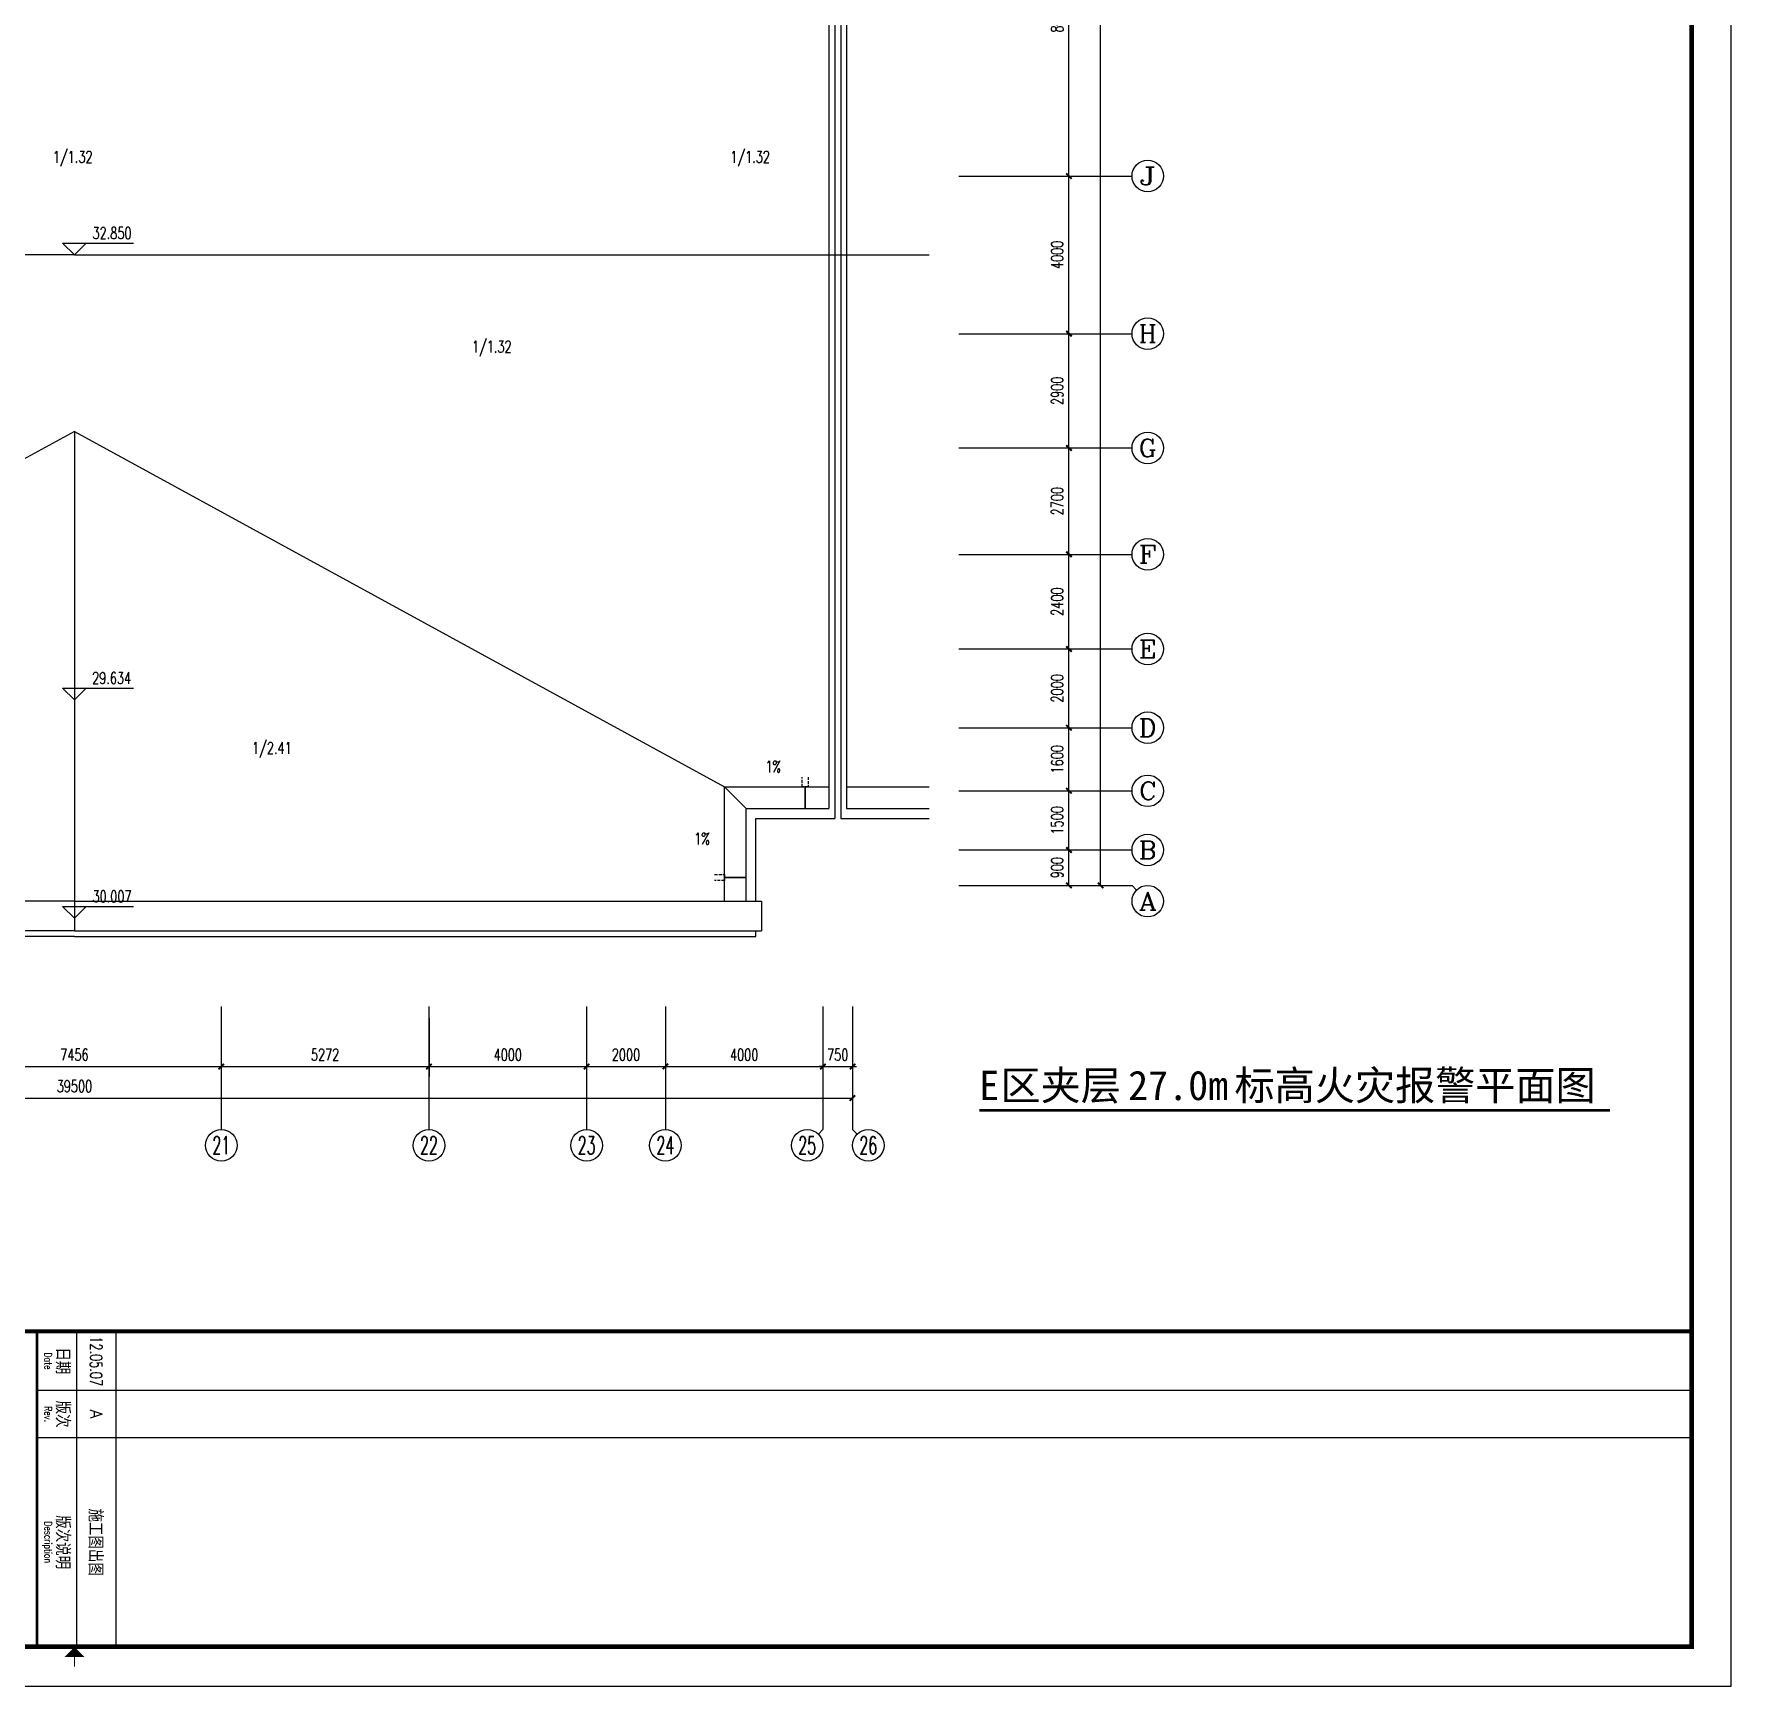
# Model space of a CAD drawing. Extents: x 190999 to 918899, y -200814 to 215286.
# Drawn here: x 875821 to 918899, y -200814 to -158890 of the extents above; entities that cross this region are included whole.
import ezdxf
from ezdxf.enums import TextEntityAlignment as Align

# ---------------------------------------------------------------- set-up
doc = ezdxf.new("R2010")
doc.units = 0
doc.header["$LTSCALE"] = 1000
doc.header["$MEASUREMENT"] = 0
doc.linetypes.add('DASH', pattern=[0.35, 0.25, -0.1])
doc.layers.get('Defpoints').update_dxf_attribs({"color": 1})
for name, color, linetype in [('AXIS', 3, 'Continuous'), ('AXIS_TEXT', 7, 'Continuous'), ('DIM_ELEV', 3, 'Continuous'), ('DIM_SYMB', 3, 'Continuous'), ('PUB_TEXT', 7, 'Continuous'), ('ROOF', 4, 'Continuous'), ('图框', 189, 'Continuous'), ('屋面排水', 4, 'Continuous'), ('雨水管口', 6, 'Continuous')]:
    doc.layers.add(name, color=color, linetype=linetype)
doc.styles.add('_TCH_AXIS', font='COMPLEX', dxfattribs={"bigfont": 'GBCBIG'})
doc.styles.add('_TCH_DIM', font='SIMPLEX', dxfattribs={"bigfont": 'GBCBIG'})
doc.styles.add('COMPLEX', font='COMPLEX')
doc.styles.add('DIM_FONT', font='SIMPLEX', dxfattribs={"width": 0.7, "bigfont": 'GBCBIG'})
doc.styles.add('HT', font='simhei.ttf')
doc.styles.add('TKZ1_tjhts.shx', font='tjromant.shx', dxfattribs={"bigfont": 'tjhts.shx'})
doc.styles.add('TKZ2_tjkts.shx', font='tjromant.shx', dxfattribs={"bigfont": 'tjkts.shx'})
doc.dimstyles.new('DIMN', dxfattribs={"dimtxt": 300, "dimasz": 100, "dimexe": 250, "dimexo": 300, "dimgap": 150, "dimtad": 1, "dimdec": 0, "dimzin": 0, "dimdsep": 46, "dimtxsty": 'DIM_FONT', "dimblk": 'ARCHTICK', "dimcen": 0.09, "dimclrt": 7, "dimazin": 2, "dimtfac": 1, "dimtdec": 0, "dimtix": 1, "dimtmove": 2, "dimatfit": 3, "dimfxl": 0, "dimtolj": 1, "dimtzin": 0, "dimarcsym": 0})

# ---------------------------------------------------------------- blocks, each defined once
blk = doc.blocks.new('TJAD_TK_A0')
at = {"layer": '图框'}
for p, q in [((2162, 399.3), (973, 399.3)), ((2162, -441.7), (2162, 399.3)), ((2087, 389.3), (2087, -30.7)), ((2099, 389.3), (2099, -30.7)), ((2072, -10.7), (2152, -10.7)), ((2072, -20.7), (2152, -20.7)), ((2072, -30.7), (2152, -30.7))]:
    blk.add_line(p, q, dxfattribs=at)
at = {"layer": '图框', "const_width": 1.2}
blk.add_lwpolyline([(2152, -431.7), (2152, 389.3), (998, 389.3), (998, -431.7)], close=True, dxfattribs=at)
at = {"layer": '图框'}
for points, const_width in [([(2072, 389.3), (2072, -431.7)], 1), ([(2154.61, -21.2), (2157.11, -21.2)], 0.3), ([(2072, -30.7), (2152, -30.7)], 0.6)]:
    blk.add_lwpolyline(points, dxfattribs=dict(at, const_width=const_width))
blk.add_solid([(2154.61, -23.7), (2154.61, -18.7), (2152.11, -21.2)], dxfattribs=at)
at = {"layer": '图框', "color": 3, "style": 'TKZ1_tjhts.shx', "width": 0.7}
blk.add_text('12.05.07', height=3, dxfattribs=at).set_placement((2079.58, -15.7), align=Align.MIDDLE_CENTER)
at = {"layer": '图框', "color": 3, "style": 'TKZ1_tjhts.shx'}
for s, height, p in [('A', 3, (2093, -15.7)), ('施工图出图', 3.6, (2125.5, -15.83))]:
    blk.add_text(s, height=height, dxfattribs=at).set_placement(p, align=Align.MIDDLE_CENTER)
at = {"layer": '图框', "style": 'TKZ2_tjkts.shx'}
for s, p in [('日期', (2079.5, -24.16)), ('版次', (2093, -24.16)), ('版次说明', (2125.5, -24.16))]:
    blk.add_text(s, height=3.6, dxfattribs=at).set_placement(p, align=Align.MIDDLE_CENTER)
at = {"layer": '图框', "style": 'TKZ2_tjkts.shx', "width": 0.8}
for s, p in [('Date', (2079.5, -27.86)), ('Rev.', (2093, -27.86)), ('Description', (2125.5, -27.86))]:
    blk.add_text(s, height=1.8, dxfattribs=at).set_placement(p, align=Align.MIDDLE_CENTER)
blk = doc.blocks.new('_ArchTick')
at = {"const_width": 0.5}
blk.add_lwpolyline([(-0.7, -0.7), (0.7, 0.7)], dxfattribs=at)
blk = doc.blocks.new('*D1791')
at = {"layer": 'AXIS', "color": 0, "lineweight": -2}
for p, q in [((901299, -179596), (902343, -179596)), ((902093, -180496), (902093, -179596)), ((901299, -180496), (902343, -180496))]:
    blk.add_line(p, q, dxfattribs=at)
at = {"layer": 'Defpoints', "color": 0}
for p in [(900999, -179596), (902093, -179596), (900999, -180496)]:
    blk.add_point(p, dxfattribs=at)
at = {"layer": 'AXIS', "color": 0, "lineweight": -2, "xscale": 100, "yscale": 100, "zscale": 100}
for p, rotation in [((902093, -179596), 90), ((902093, -180496), 270)]:
    blk.add_blockref('_ArchTick', p, dxfattribs=dict(at, rotation=rotation))
at = {"layer": 'AXIS', "color": 7, "insert": (901793, -180046), "char_height": 300, "attachment_point": 5, "rotation": 90, "style": 'DIM_FONT'}
blk.add_mtext('\\A1;900', dxfattribs=at)
blk = doc.blocks.new('*D1792')
at = {"layer": 'AXIS', "color": 0, "lineweight": -2}
for p, q in [((901299, -178096), (902343, -178096)), ((902093, -179596), (902093, -178096)), ((901299, -179596), (902343, -179596))]:
    blk.add_line(p, q, dxfattribs=at)
at = {"layer": 'Defpoints', "color": 0}
for p in [(900999, -178096), (902093, -178096), (900999, -179596)]:
    blk.add_point(p, dxfattribs=at)
at = {"layer": 'AXIS', "color": 0, "lineweight": -2, "xscale": 100, "yscale": 100, "zscale": 100}
for p, rotation in [((902093, -178096), 90), ((902093, -179596), 270)]:
    blk.add_blockref('_ArchTick', p, dxfattribs=dict(at, rotation=rotation))
at = {"layer": 'AXIS', "color": 7, "insert": (901793, -178846), "char_height": 300, "attachment_point": 5, "rotation": 90, "style": 'DIM_FONT'}
blk.add_mtext('\\A1;1500', dxfattribs=at)
blk = doc.blocks.new('*D1793')
at = {"layer": 'AXIS', "color": 0, "lineweight": -2}
for p, q in [((901299, -176496), (902343, -176496)), ((902093, -178096), (902093, -176496)), ((901299, -178096), (902343, -178096))]:
    blk.add_line(p, q, dxfattribs=at)
at = {"layer": 'Defpoints', "color": 0}
for p in [(900999, -176496), (902093, -176496), (900999, -178096)]:
    blk.add_point(p, dxfattribs=at)
at = {"layer": 'AXIS', "color": 0, "lineweight": -2, "xscale": 100, "yscale": 100, "zscale": 100}
for p, rotation in [((902093, -176496), 90), ((902093, -178096), 270)]:
    blk.add_blockref('_ArchTick', p, dxfattribs=dict(at, rotation=rotation))
at = {"layer": 'AXIS', "color": 7, "insert": (901793, -177296), "char_height": 300, "attachment_point": 5, "rotation": 90, "style": 'DIM_FONT'}
blk.add_mtext('\\A1;1600', dxfattribs=at)
blk = doc.blocks.new('*D1794')
at = {"layer": 'AXIS', "color": 0, "lineweight": -2}
for p, q in [((901299, -174496), (902343, -174496)), ((902093, -176496), (902093, -174496)), ((901299, -176496), (902343, -176496))]:
    blk.add_line(p, q, dxfattribs=at)
at = {"layer": 'Defpoints', "color": 0}
for p in [(900999, -174496), (902093, -174496), (900999, -176496)]:
    blk.add_point(p, dxfattribs=at)
at = {"layer": 'AXIS', "color": 0, "lineweight": -2, "xscale": 100, "yscale": 100, "zscale": 100}
for p, rotation in [((902093, -174496), 90), ((902093, -176496), 270)]:
    blk.add_blockref('_ArchTick', p, dxfattribs=dict(at, rotation=rotation))
at = {"layer": 'AXIS', "color": 7, "insert": (901793, -175496), "char_height": 300, "attachment_point": 5, "rotation": 90, "style": 'DIM_FONT'}
blk.add_mtext('\\A1;2000', dxfattribs=at)
blk = doc.blocks.new('*D1795')
at = {"layer": 'AXIS', "color": 0, "lineweight": -2}
for p, q in [((901299, -172096), (902343, -172096)), ((902093, -174496), (902093, -172096)), ((901299, -174496), (902343, -174496))]:
    blk.add_line(p, q, dxfattribs=at)
at = {"layer": 'Defpoints', "color": 0}
for p in [(900999, -172096), (902093, -172096), (900999, -174496)]:
    blk.add_point(p, dxfattribs=at)
at = {"layer": 'AXIS', "color": 0, "lineweight": -2, "xscale": 100, "yscale": 100, "zscale": 100}
for p, rotation in [((902093, -172096), 90), ((902093, -174496), 270)]:
    blk.add_blockref('_ArchTick', p, dxfattribs=dict(at, rotation=rotation))
at = {"layer": 'AXIS', "color": 7, "insert": (901793, -173296), "char_height": 300, "attachment_point": 5, "rotation": 90, "style": 'DIM_FONT'}
blk.add_mtext('\\A1;2400', dxfattribs=at)
blk = doc.blocks.new('*D1796')
at = {"layer": 'AXIS', "color": 0, "lineweight": -2}
for p, q in [((901299, -169396), (902343, -169396)), ((902093, -172096), (902093, -169396)), ((901299, -172096), (902343, -172096))]:
    blk.add_line(p, q, dxfattribs=at)
at = {"layer": 'Defpoints', "color": 0}
for p in [(900999, -169396), (902093, -169396), (900999, -172096)]:
    blk.add_point(p, dxfattribs=at)
at = {"layer": 'AXIS', "color": 0, "lineweight": -2, "xscale": 100, "yscale": 100, "zscale": 100}
for p, rotation in [((902093, -169396), 90), ((902093, -172096), 270)]:
    blk.add_blockref('_ArchTick', p, dxfattribs=dict(at, rotation=rotation))
at = {"layer": 'AXIS', "color": 7, "insert": (901793, -170746), "char_height": 300, "attachment_point": 5, "rotation": 90, "style": 'DIM_FONT'}
blk.add_mtext('\\A1;2700', dxfattribs=at)
blk = doc.blocks.new('*D1797')
at = {"layer": 'AXIS', "color": 0, "lineweight": -2}
for p, q in [((901299, -166496), (902343, -166496)), ((902093, -169396), (902093, -166496)), ((901299, -169396), (902343, -169396))]:
    blk.add_line(p, q, dxfattribs=at)
at = {"layer": 'Defpoints', "color": 0}
for p in [(900999, -166496), (902093, -166496), (900999, -169396)]:
    blk.add_point(p, dxfattribs=at)
at = {"layer": 'AXIS', "color": 0, "lineweight": -2, "xscale": 100, "yscale": 100, "zscale": 100}
for p, rotation in [((902093, -166496), 90), ((902093, -169396), 270)]:
    blk.add_blockref('_ArchTick', p, dxfattribs=dict(at, rotation=rotation))
at = {"layer": 'AXIS', "color": 7, "insert": (901793, -167946), "char_height": 300, "attachment_point": 5, "rotation": 90, "style": 'DIM_FONT'}
blk.add_mtext('\\A1;2900', dxfattribs=at)
blk = doc.blocks.new('*D1798')
at = {"layer": 'AXIS', "color": 0, "lineweight": -2}
for p, q in [((901299, -162496), (902343, -162496)), ((902093, -166496), (902093, -162496)), ((901299, -166496), (902343, -166496))]:
    blk.add_line(p, q, dxfattribs=at)
at = {"layer": 'Defpoints', "color": 0}
for p in [(900999, -162496), (902093, -162496), (900999, -166496)]:
    blk.add_point(p, dxfattribs=at)
at = {"layer": 'AXIS', "color": 0, "lineweight": -2, "xscale": 100, "yscale": 100, "zscale": 100}
for p, rotation in [((902093, -162496), 90), ((902093, -166496), 270)]:
    blk.add_blockref('_ArchTick', p, dxfattribs=dict(at, rotation=rotation))
at = {"layer": 'AXIS', "color": 7, "insert": (901793, -164496), "char_height": 300, "attachment_point": 5, "rotation": 90, "style": 'DIM_FONT'}
blk.add_mtext('\\A1;4000', dxfattribs=at)
blk = doc.blocks.new('*D1799')
at = {"layer": 'AXIS', "color": 0, "lineweight": -2}
for p, q in [((901299, -154496), (902343, -154496)), ((902093, -162496), (902093, -154496)), ((901299, -162496), (902343, -162496))]:
    blk.add_line(p, q, dxfattribs=at)
at = {"layer": 'Defpoints', "color": 0}
for p in [(900999, -154496), (902093, -154496), (900999, -162496)]:
    blk.add_point(p, dxfattribs=at)
at = {"layer": 'AXIS', "color": 0, "lineweight": -2, "xscale": 100, "yscale": 100, "zscale": 100}
for p, rotation in [((902093, -154496), 90), ((902093, -162496), 270)]:
    blk.add_blockref('_ArchTick', p, dxfattribs=dict(at, rotation=rotation))
at = {"layer": 'AXIS', "color": 7, "insert": (901793, -158496), "char_height": 300, "attachment_point": 5, "rotation": 90, "style": 'DIM_FONT'}
blk.add_mtext('\\A1;8000', dxfattribs=at)
blk = doc.blocks.new('*D1818')
at = {"layer": 'AXIS', "color": 0, "lineweight": -2}
for p, q in [((901299, -92496), (903143, -92496)), ((902893, -180496), (902893, -92496)), ((901299, -180496), (903143, -180496))]:
    blk.add_line(p, q, dxfattribs=at)
at = {"layer": 'Defpoints', "color": 0}
for p in [(900999, -92496), (902893, -92496), (900999, -180496)]:
    blk.add_point(p, dxfattribs=at)
at = {"layer": 'AXIS', "color": 0, "lineweight": -2, "xscale": 100, "yscale": 100, "zscale": 100}
for p, rotation in [((902893, -92496), 90), ((902893, -180496), 270)]:
    blk.add_blockref('_ArchTick', p, dxfattribs=dict(at, rotation=rotation))
at = {"layer": 'AXIS', "color": 7, "insert": (902593, -136496), "char_height": 300, "attachment_point": 5, "rotation": 90, "style": 'DIM_FONT'}
blk.add_mtext('\\A1;88000', dxfattribs=at)
blk = doc.blocks.new('*D1852')
at = {"layer": 'AXIS', "color": 0, "lineweight": -2}
for p, q in [((873121, -183868), (873121, -185343)), ((880576, -183868), (880576, -185343)), ((873121, -185093), (880576, -185093))]:
    blk.add_line(p, q, dxfattribs=at)
at = {"layer": 'Defpoints', "color": 0}
for p in [(873121, -183568), (880576, -183568), (880576, -185093)]:
    blk.add_point(p, dxfattribs=at)
at = {"layer": 'AXIS', "color": 0, "lineweight": -2, "xscale": 100, "yscale": 100, "zscale": 100, "rotation": 180}
blk.add_blockref('_ArchTick', (873121, -185093), dxfattribs=at)
at = {"layer": 'AXIS', "color": 0, "lineweight": -2, "xscale": 100, "yscale": 100, "zscale": 100}
blk.add_blockref('_ArchTick', (880576, -185093), dxfattribs=at)
at = {"layer": 'AXIS', "color": 7, "insert": (876849, -184793), "char_height": 300, "attachment_point": 5, "style": 'DIM_FONT'}
blk.add_mtext('\\A1;7456', dxfattribs=at)
blk = doc.blocks.new('*D1853')
at = {"layer": 'AXIS', "color": 0, "lineweight": -2}
for p, q in [((880576, -183868), (880576, -185343)), ((885849, -183868), (885849, -185343)), ((880576, -185093), (885849, -185093))]:
    blk.add_line(p, q, dxfattribs=at)
at = {"layer": 'Defpoints', "color": 0}
for p in [(880576, -183568), (885849, -183568), (885849, -185093)]:
    blk.add_point(p, dxfattribs=at)
at = {"layer": 'AXIS', "color": 0, "lineweight": -2, "xscale": 100, "yscale": 100, "zscale": 100, "rotation": 180}
blk.add_blockref('_ArchTick', (880576, -185093), dxfattribs=at)
at = {"layer": 'AXIS', "color": 0, "lineweight": -2, "xscale": 100, "yscale": 100, "zscale": 100}
blk.add_blockref('_ArchTick', (885849, -185093), dxfattribs=at)
at = {"layer": 'AXIS', "color": 7, "insert": (883212, -184793), "char_height": 300, "attachment_point": 5, "style": 'DIM_FONT'}
blk.add_mtext('\\A1;5272', dxfattribs=at)
blk = doc.blocks.new('*D1854')
at = {"layer": 'AXIS', "color": 0, "lineweight": -2}
for p, q in [((885849, -183868), (885849, -185343)), ((889849, -183868), (889849, -185343)), ((885849, -185093), (889849, -185093))]:
    blk.add_line(p, q, dxfattribs=at)
at = {"layer": 'Defpoints', "color": 0}
for p in [(885849, -183568), (889849, -183568), (889849, -185093)]:
    blk.add_point(p, dxfattribs=at)
at = {"layer": 'AXIS', "color": 0, "lineweight": -2, "xscale": 100, "yscale": 100, "zscale": 100, "rotation": 180}
blk.add_blockref('_ArchTick', (885849, -185093), dxfattribs=at)
at = {"layer": 'AXIS', "color": 0, "lineweight": -2, "xscale": 100, "yscale": 100, "zscale": 100}
blk.add_blockref('_ArchTick', (889849, -185093), dxfattribs=at)
at = {"layer": 'AXIS', "color": 7, "insert": (887849, -184793), "char_height": 300, "attachment_point": 5, "style": 'DIM_FONT'}
blk.add_mtext('\\A1;4000', dxfattribs=at)
blk = doc.blocks.new('*D1855')
at = {"layer": 'AXIS', "color": 0, "lineweight": -2}
for p, q in [((889849, -183868), (889849, -185343)), ((891849, -183868), (891849, -185343)), ((889849, -185093), (891849, -185093))]:
    blk.add_line(p, q, dxfattribs=at)
at = {"layer": 'Defpoints', "color": 0}
for p in [(889849, -183568), (891849, -183568), (891849, -185093)]:
    blk.add_point(p, dxfattribs=at)
at = {"layer": 'AXIS', "color": 0, "lineweight": -2, "xscale": 100, "yscale": 100, "zscale": 100, "rotation": 180}
blk.add_blockref('_ArchTick', (889849, -185093), dxfattribs=at)
at = {"layer": 'AXIS', "color": 0, "lineweight": -2, "xscale": 100, "yscale": 100, "zscale": 100}
blk.add_blockref('_ArchTick', (891849, -185093), dxfattribs=at)
at = {"layer": 'AXIS', "color": 7, "insert": (890849, -184793), "char_height": 300, "attachment_point": 5, "style": 'DIM_FONT'}
blk.add_mtext('\\A1;2000', dxfattribs=at)
blk = doc.blocks.new('*D1856')
at = {"layer": 'AXIS', "color": 0, "lineweight": -2}
for p, q in [((891849, -183868), (891849, -185343)), ((895849, -183868), (895849, -185343)), ((891849, -185093), (895849, -185093))]:
    blk.add_line(p, q, dxfattribs=at)
at = {"layer": 'Defpoints', "color": 0}
for p in [(891849, -183568), (895849, -183568), (895849, -185093)]:
    blk.add_point(p, dxfattribs=at)
at = {"layer": 'AXIS', "color": 0, "lineweight": -2, "xscale": 100, "yscale": 100, "zscale": 100, "rotation": 180}
blk.add_blockref('_ArchTick', (891849, -185093), dxfattribs=at)
at = {"layer": 'AXIS', "color": 0, "lineweight": -2, "xscale": 100, "yscale": 100, "zscale": 100}
blk.add_blockref('_ArchTick', (895849, -185093), dxfattribs=at)
at = {"layer": 'AXIS', "color": 7, "insert": (893849, -184793), "char_height": 300, "attachment_point": 5, "style": 'DIM_FONT'}
blk.add_mtext('\\A1;4000', dxfattribs=at)
blk = doc.blocks.new('*D1857')
at = {"layer": 'AXIS', "color": 0, "lineweight": -2}
for p, q in [((895849, -183868), (895849, -185343)), ((896599, -183868), (896599, -185343)), ((895849, -185093), (895749, -185093)), ((895849, -185093), (896599, -185093)), ((896599, -185093), (896699, -185093))]:
    blk.add_line(p, q, dxfattribs=at)
at = {"layer": 'Defpoints', "color": 0}
for p in [(895849, -183568), (896599, -183568), (896599, -185093)]:
    blk.add_point(p, dxfattribs=at)
at = {"layer": 'AXIS', "color": 0, "lineweight": -2, "xscale": 100, "yscale": 100, "zscale": 100}
blk.add_blockref('_ArchTick', (895849, -185093), dxfattribs=at)
at = {"layer": 'AXIS', "color": 0, "lineweight": -2, "xscale": 100, "yscale": 100, "zscale": 100, "rotation": 180}
blk.add_blockref('_ArchTick', (896599, -185093), dxfattribs=at)
at = {"layer": 'AXIS', "color": 7, "insert": (896224, -184793), "char_height": 300, "attachment_point": 5, "style": 'DIM_FONT'}
blk.add_mtext('\\A1;750', dxfattribs=at)
blk = doc.blocks.new('*D1858')
at = {"layer": 'AXIS', "color": 0, "lineweight": -2}
for p, q in [((857099, -183868), (857099, -186143)), ((896599, -183868), (896599, -186143)), ((857099, -185893), (896599, -185893))]:
    blk.add_line(p, q, dxfattribs=at)
at = {"layer": 'Defpoints', "color": 0}
for p in [(857099, -183568), (896599, -183568), (896599, -185893)]:
    blk.add_point(p, dxfattribs=at)
at = {"layer": 'AXIS', "color": 0, "lineweight": -2, "xscale": 100, "yscale": 100, "zscale": 100, "rotation": 180}
blk.add_blockref('_ArchTick', (857099, -185893), dxfattribs=at)
at = {"layer": 'AXIS', "color": 0, "lineweight": -2, "xscale": 100, "yscale": 100, "zscale": 100}
blk.add_blockref('_ArchTick', (896599, -185893), dxfattribs=at)
at = {"layer": 'AXIS', "color": 7, "insert": (876849, -185593), "char_height": 300, "attachment_point": 5, "style": 'DIM_FONT'}
blk.add_mtext('\\A1;39500', dxfattribs=at)
blk = doc.blocks.new('_AXISO')
blk.add_circle((0, 0), 0.5)
at = {"layer": 'AXIS_TEXT', "style": 'COMPLEX', "width": 1.041667}
blk.add_attdef('A', text='', height=0.56, dxfattribs=at).set_placement((-0.25, -0.28), (0.25, -0.28), align=Align.FIT)

msp = doc.modelspace()

# ---------------------------------------------------------------- linework, layer by layer
at = {"layer": 'AXIS'}
for p, q in [((899298.5, -162496.3), (903693, -162496.3)), ((899298.5, -166496.3), (903693, -166496.3)), ((899298.5, -169396.3), (903693, -169396.3)), ((899298.5, -172096.3), (903693, -172096.3)), ((899298.5, -174496.3), (903693, -174496.3)), ((899298.5, -176496.3), (903693, -176496.3)), ((899298.5, -178096.3), (903693, -178096.3)), ((899298.5, -179596.3), (903693, -179596.3)), ((899298.5, -180496.3), (903693, -180496.3)), ((903810.1, -180613.5), (903693, -180496.3)), ((880576.5, -183567.8), (880576.5, -186692.8)), ((885848.5, -183567.8), (885848.5, -186692.8)), ((889848.5, -183567.8), (889848.5, -186692.8)), ((891848.5, -183567.8), (891848.5, -186692.8)), ((895848.5, -183567.8), (895848.5, -186692.8)), ((896598.5, -183567.8), (896598.5, -186692.8)), ((895731.4, -186810), (895848.5, -186692.8)), ((896715.7, -186810), (896598.5, -186692.8))]:
    msp.add_line(p, q, dxfattribs=at)
at = {"layer": 'DIM_ELEV'}
for p, q in [((876848.5, -164496.3), (876548.5, -164196.3)), ((876548.5, -164196.3), (878348.5, -164196.3)), ((876848.5, -164496.3), (877148.5, -164196.3)), ((876848.5, -175788.8), (876548.5, -175488.8)), ((876548.5, -175488.8), (878348.5, -175488.8)), ((876848.5, -175788.8), (877148.5, -175488.8)), ((876848.5, -181329.9), (876548.5, -181029.9)), ((876548.5, -181029.9), (878348.5, -181029.9)), ((876848.5, -181329.9), (877148.5, -181029.9))]:
    msp.add_line(p, q, dxfattribs=at)
at = {"layer": 'DIM_SYMB', "const_width": 70}
msp.add_lwpolyline([(899813.7, -186202.9), (915826.7, -186202.9)], dxfattribs=at)
at = {"layer": 'ROOF'}
for p, q in [((895998.5, -149796.3), (895998.5, -178546.3)), ((896148.5, -150046.3), (896148.5, -178796.3)), ((896298.5, -150196.3), (896298.5, -178796.3)), ((896448.5, -150446.3), (896448.5, -178546.3)), ((876848.5, -164496.3), (855148.5, -164496.3)), ((876848.5, -164496.3), (898548.5, -164496.3)), ((876848.5, -168974.9), (860348.8, -177996.3)), ((876848.5, -168974.9), (876848.5, -181645.9)), ((876848.5, -168974.9), (893348.3, -177996.3)), ((876848.5, -168974.9), (876848.5, -181645.9)), ((893348.3, -177996.3), (895998.5, -177996.3)), ((893348.3, -180895.9), (893348.3, -177996.3)), ((896448.5, -177996.3), (898548.5, -177996.3)), ((893898.3, -178546.3), (895998.5, -178546.3)), ((893898.3, -180895.9), (893898.3, -178546.3)), ((896448.5, -178546.3), (898548.5, -178546.3)), ((894148.3, -178796.3), (896148.5, -178796.3)), ((894148.3, -180895.9), (894148.3, -178796.3)), ((896298.5, -178796.3), (898548.5, -178796.3)), ((876848.5, -180895.9), (859411.9, -180895.9)), ((876848.5, -180895.9), (894285.2, -180895.9)), ((894285.2, -180895.9), (894285.2, -181645.9)), ((876848.5, -181645.9), (859411.9, -181645.9)), ((876848.5, -181645.9), (894285.2, -181645.9)), ((894148.3, -181795.9), (894148.3, -181645.9)), ((876848.5, -181795.9), (859548.8, -181795.9)), ((876848.5, -181795.9), (894148.3, -181795.9))]:
    msp.add_line(p, q, dxfattribs=at)
at = {"layer": '屋面排水'}
for points in [[(876791.2, -161651.1, 0, 0, 0), (876791.2, -159351.2, 80, 0, 0), (876791.2, -159051.2, 0, 0, 0)], [(893985.2, -161651.1, 0, 0, 0), (893985.2, -159351.2, 80, 0, 0), (893985.2, -159051.2, 0, 0, 0)], [(887427.5, -167341.5, 0, 0, 0), (887427.5, -169641.4, 80, 0, 0), (887427.5, -169941.4, 0, 0, 0)], [(882496, -177009.6, 0, 0, 0), (884795.9, -177009.6, 80, 0, 0), (885095.9, -177009.6, 0, 0, 0)], [(894062.7, -178304.5, 0, 0, 0), (894845.3, -178304.5, 80, 0, 0), (895145.3, -178304.5, 0, 0, 0)], [(893603.9, -178791.3, 0, 0, 0), (893603.9, -179573.9, 80, 0, 0), (893603.9, -179873.9, 0, 0, 0)]]:
    msp.add_lwpolyline(points, format="xyseb", dxfattribs=at)
at = {"layer": '雨水管口', "ltscale": 0.3}
msp.add_line((893898.3, -178546.3), (893348.3, -177996.3), dxfattribs=at)
at = {"layer": '雨水管口', "linetype": 'DASH', "ltscale": 0.3}
for points in [[(895473.5, -177746.3), (895473.5, -177996.3), (895323.5, -177996.3), (895323.5, -177746.3)], [(893098.3, -180220.9), (893348.3, -180220.9), (893348.3, -180370.9), (893098.3, -180370.9)]]:
    msp.add_lwpolyline(points, dxfattribs=at)
at = {"layer": '雨水管口', "ltscale": 0.3}
for points in [[(895398.5, -177996.3), (895398.5, -178546.3), (895398.5, -177996.3)], [(893348.3, -180295.9), (893898.3, -180295.9), (893348.3, -180295.9)]]:
    msp.add_lwpolyline(points, close=True, dxfattribs=at)

# ---------------------------------------------------------------- block references
at = {"layer": 'AXIS'}
ref = msp.add_blockref('_AXISO', (904093, -162496.3), dxfattribs=dict(at, xscale=800, yscale=800, zscale=800))
ref.add_attrib('A', 'J', dxfattribs={"layer": 'AXIS_TEXT', "height": 452.5, "style": '_TCH_AXIS', "width": 1.909091}).set_placement((903866.7, -162722.6), (904319.3, -162722.6), align=Align.FIT)
ref = msp.add_blockref('_AXISO', (904093, -166496.3), dxfattribs=dict(at, xscale=800, yscale=800, zscale=800))
ref.add_attrib('A', 'H', dxfattribs={"layer": 'AXIS_TEXT', "height": 452.5, "style": '_TCH_AXIS', "width": 1.05}).set_placement((903866.7, -166722.6), (904319.3, -166722.6), align=Align.FIT)
ref = msp.add_blockref('_AXISO', (904093, -169396.3), dxfattribs=dict(at, xscale=800, yscale=800, zscale=800))
ref.add_attrib('A', 'G', dxfattribs={"layer": 'AXIS_TEXT', "height": 452.5, "style": '_TCH_AXIS', "width": 1.166667}).set_placement((903866.7, -169622.6), (904319.3, -169622.6), align=Align.FIT)
ref = msp.add_blockref('_AXISO', (904093, -172096.3), dxfattribs=dict(at, xscale=800, yscale=800, zscale=800))
ref.add_attrib('A', 'F', dxfattribs={"layer": 'AXIS_TEXT', "height": 452.5, "style": '_TCH_AXIS', "width": 1.3125}).set_placement((903866.7, -172322.6), (904319.3, -172322.6), align=Align.FIT)
ref = msp.add_blockref('_AXISO', (904093, -174496.3), dxfattribs=dict(at, xscale=800, yscale=800, zscale=800))
ref.add_attrib('A', 'E', dxfattribs={"layer": 'AXIS_TEXT', "height": 452.5, "style": '_TCH_AXIS', "width": 1.3125}).set_placement((903866.7, -174722.6), (904319.3, -174722.6), align=Align.FIT)
ref = msp.add_blockref('_AXISO', (904093, -176496.3), dxfattribs=dict(at, xscale=800, yscale=800, zscale=800))
ref.add_attrib('A', 'D', dxfattribs={"layer": 'AXIS_TEXT', "height": 452.5, "style": '_TCH_AXIS', "width": 1.235294}).set_placement((903866.7, -176722.6), (904319.3, -176722.6), align=Align.FIT)
ref = msp.add_blockref('_AXISO', (904093, -178096.3), dxfattribs=dict(at, xscale=800, yscale=800, zscale=800))
ref.add_attrib('A', 'C', dxfattribs={"layer": 'AXIS_TEXT', "height": 452.5, "style": '_TCH_AXIS', "width": 1.4}).set_placement((903866.7, -178322.6), (904319.3, -178322.6), align=Align.FIT)
ref = msp.add_blockref('_AXISO', (904093, -179596.3), dxfattribs=dict(at, xscale=800, yscale=800, zscale=800))
ref.add_attrib('A', 'B', dxfattribs={"layer": 'AXIS_TEXT', "height": 452.5, "style": '_TCH_AXIS', "width": 1.235294}).set_placement((903866.7, -179822.6), (904319.3, -179822.6), align=Align.FIT)
ref = msp.add_blockref('_AXISO', (904093, -180896.3), dxfattribs=dict(at, xscale=800, yscale=800, zscale=800))
ref.add_attrib('A', 'A', dxfattribs={"layer": 'AXIS_TEXT', "height": 452.5, "style": '_TCH_AXIS', "width": 1.166667}).set_placement((903866.7, -181122.6), (904319.3, -181122.6), align=Align.FIT)
ref = msp.add_blockref('_AXISO', (880576.5, -187092.8), dxfattribs=dict(at, xscale=800, yscale=800, zscale=800))
ref.add_attrib('A', '21', dxfattribs={"layer": 'AXIS_TEXT', "height": 452.55, "style": '_TCH_AXIS', "width": 0.724138}).set_placement((880350.2, -187319.1), (880802.7, -187319.1), align=Align.FIT)
ref = msp.add_blockref('_AXISO', (885848.5, -187092.8), dxfattribs=dict(at, xscale=800, yscale=800, zscale=800))
ref.add_attrib('A', '22', dxfattribs={"layer": 'AXIS_TEXT', "height": 452.55, "style": '_TCH_AXIS', "width": 0.617647}).set_placement((885622.3, -187319.1), (886074.8, -187319.1), align=Align.FIT)
ref = msp.add_blockref('_AXISO', (889848.5, -187092.8), dxfattribs=dict(at, xscale=800, yscale=800, zscale=800))
ref.add_attrib('A', '23', dxfattribs={"layer": 'AXIS_TEXT', "height": 452.55, "style": '_TCH_AXIS', "width": 0.617647}).set_placement((889622.3, -187319.1), (890074.8, -187319.1), align=Align.FIT)
ref = msp.add_blockref('_AXISO', (891848.5, -187092.8), dxfattribs=dict(at, xscale=800, yscale=800, zscale=800))
ref.add_attrib('A', '24', dxfattribs={"layer": 'AXIS_TEXT', "height": 452.55, "style": '_TCH_AXIS', "width": 0.583333}).set_placement((891622.3, -187319.1), (892074.8, -187319.1), align=Align.FIT)
ref = msp.add_blockref('_AXISO', (895448.5, -187092.8), dxfattribs=dict(at, xscale=800, yscale=800, zscale=800))
ref.add_attrib('A', '25', dxfattribs={"layer": 'AXIS_TEXT', "height": 452.55, "style": '_TCH_AXIS', "width": 0.617647}).set_placement((895222.3, -187319.1), (895674.8, -187319.1), align=Align.FIT)
ref = msp.add_blockref('_AXISO', (896998.5, -187092.8), dxfattribs=dict(at, xscale=800, yscale=800, zscale=800))
ref.add_attrib('A', '26', dxfattribs={"layer": 'AXIS_TEXT', "height": 452.55, "style": '_TCH_AXIS', "width": 0.617647}).set_placement((896772.3, -187319.1), (897224.8, -187319.1), align=Align.FIT)
at = {"layer": '图框', "xscale": 100, "yscale": 100, "zscale": 100, "rotation": 270}
msp.add_blockref('TJAD_TK_A0', (878968.8, 15386.5), dxfattribs=at)

# ---------------------------------------------------------------- texts
at = {"layer": 'PUB_TEXT', "style": '_TCH_DIM', "width": 0.705882}
for s, p in [('1/1.32', (876301.2, -162158.4)), ('1/1.32', (893495.2, -162158.4)), ('32.850', (877308.5, -164091.4)), ('1/1.32', (886937.5, -166975.9)), ('29.634', (877298.5, -175383.9)), ('1/2.41', (881356.2, -177158.4)), ('1%', (894388.6, -177634.2)), ('1%', (892579.6, -179457.2)), ('30.007', (877308.5, -180925))]:
    msp.add_text(s, height=297.5, dxfattribs=at).set_placement(p)
at = {"layer": 'PUB_TEXT', "style": 'HT'}
for s, height, p in [('E', 746.8, (899813.7, -185944.7)), ('区夹层', 746.84, (900353.8, -185944.7)), ('27.0m', 746.84, (903594.3, -185944.7)), ('标高火灾报警平面图', 746.84, (906294.7, -185944.7))]:
    msp.add_text(s, height=height, dxfattribs=at).set_placement(p)

# ---------------------------------------------------------------- dimensions: what is measured, and where the dimension line sits
at = {"layer": 'AXIS'}
for p1, p2, distance, picture, middle in [((900998.5, -180496.3), (900998.5, -92496.3), -1894.4, '*D1818', (902593, -136496.3)), ((900998.5, -162496.3), (900998.5, -154496.3), -1094.4, '*D1799', (901793, -158496.3)), ((900998.5, -166496.3), (900998.5, -162496.3), -1094.4, '*D1798', (901793, -164496.3)), ((900998.5, -169396.3), (900998.5, -166496.3), -1094.4, '*D1797', (901793, -167946.3)), ((900998.5, -172096.3), (900998.5, -169396.3), -1094.4, '*D1796', (901793, -170746.3)), ((900998.5, -174496.3), (900998.5, -172096.3), -1094.4, '*D1795', (901793, -173296.3)), ((900998.5, -176496.3), (900998.5, -174496.3), -1094.4, '*D1794', (901793, -175496.3)), ((900998.5, -178096.3), (900998.5, -176496.3), -1094.4, '*D1793', (901793, -177296.3)), ((900998.5, -179596.3), (900998.5, -178096.3), -1094.4, '*D1792', (901793, -178846.3)), ((900998.5, -180496.3), (900998.5, -179596.3), -1094.4, '*D1791', (901793, -180046.3)), ((857098.5, -183567.8), (896598.5, -183567.8), -2325, '*D1858', (876848.5, -185592.8)), ((873120.6, -183567.8), (880576.5, -183567.8), -1525, '*D1852', (876848.5, -184792.8)), ((880576.5, -183567.8), (885848.5, -183567.8), -1525, '*D1853', (883212.5, -184792.8)), ((885848.5, -183567.8), (889848.5, -183567.8), -1525, '*D1854', (887848.5, -184792.8)), ((889848.5, -183567.8), (891848.5, -183567.8), -1525, '*D1855', (890848.5, -184792.8)), ((891848.5, -183567.8), (895848.5, -183567.8), -1525, '*D1856', (893848.5, -184792.8)), ((895848.5, -183567.8), (896598.5, -183567.8), -1525, '*D1857', (896223.5, -184792.8))]:
    dim = msp.add_aligned_dim(p1=p1, p2=p2, distance=distance, dimstyle='DIMN', dxfattribs=at)
    dim.commit()
    dim.dimension.update_dxf_attribs({"geometry": picture, "text_midpoint": middle})

doc.saveas('drawing.dxf')
